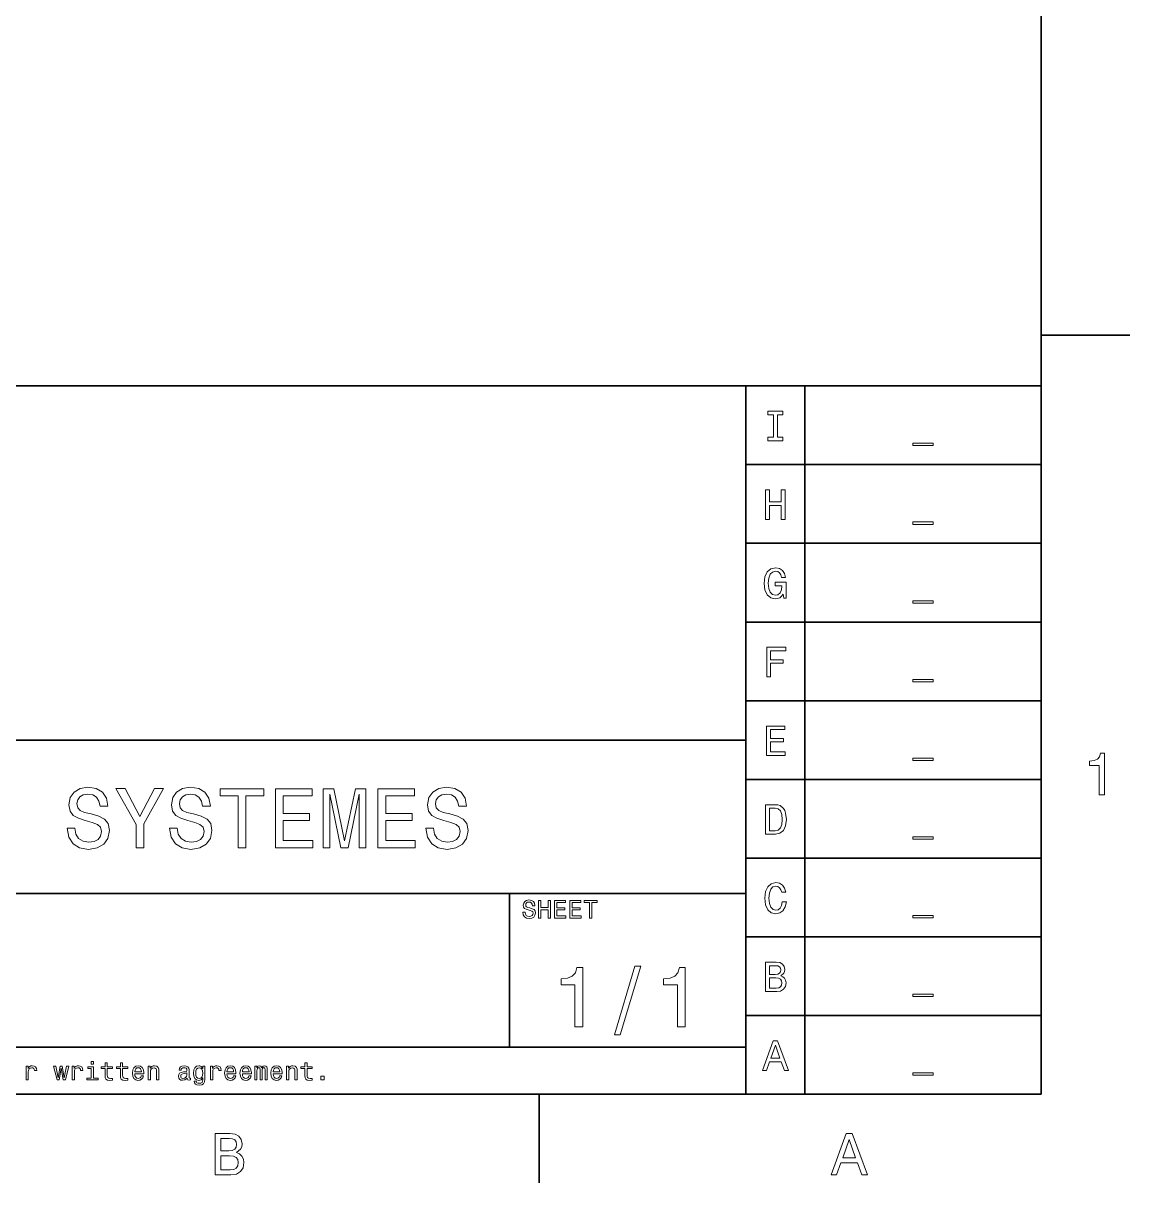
# Model space of a CAD drawing. Extents: x 0 to 420, y 0 to 297.
# Drawn here: x 323.8 to 417.5, y 2.5 to 100.7 of the extents above; entities that cross this region are included whole.
import ezdxf

# ---------------------------------------------------------------- set-up
doc = ezdxf.new("R2010")
doc.units = 0

msp = doc.modelspace()

# ---------------------------------------------------------------- linework, layer by layer
at = {"color": 7, "lineweight": 35}
for p, q in [((410, 10), (410, 287)), ((220, 70), (410, 70)), ((385, 10), (385, 70)), ((390, 10), (390, 70)), ((410, 70), (410, 10)), ((385, 63.333), (410, 63.333)), ((385, 56.667), (410, 56.667)), ((385, 50), (410, 50)), ((385, 43.333), (410, 43.333)), ((220, 40), (385, 40)), ((385, 36.667), (410, 36.667)), ((385, 30), (410, 30)), ((220, 27), (385, 27)), ((385, 23.333), (410, 23.333)), ((385, 16.667), (410, 16.667)), ((220, 14), (385, 14)), ((10, 10), (410, 10)), ((220, 10), (410, 10))]:
    msp.add_line(p, q, dxfattribs=at)
at = {"color": 7, "lineweight": 35, "ltscale": 0.1875}
for p, q in [((410, 74.3), (417.5, 74.3)), ((367.5, 10), (367.5, 2.5))]:
    msp.add_line(p, q, dxfattribs=at)
at = {"color": 7, "lineweight": 35, "ltscale": 0.325}
msp.add_line((365, 14), (365, 27), dxfattribs=at)
at = {"color": 7, "lineweight": 13}
for points in [[(387.334, 65.66), (386.873, 65.66), (386.873, 65.357), (388.127, 65.357), (388.127, 65.66), (387.666, 65.66), (387.666, 67.555), (388.127, 67.555), (388.127, 67.857), (386.873, 67.857), (386.873, 67.555), (387.334, 67.555)], [(399.133, 65.141), (399.133, 64.939), (400.867, 64.939), (400.867, 65.141)], [(386.664, 58.691), (386.999, 58.691), (386.999, 59.865), (388.001, 59.865), (388.001, 58.691), (388.332, 58.691), (388.332, 61.191), (388.001, 61.191), (388.001, 60.171), (386.999, 60.171), (386.999, 61.191), (386.664, 61.191)], [(399.133, 58.474), (399.133, 58.272), (400.867, 58.272), (400.867, 58.474)], [(388.159, 52.359), (388.22, 52.024), (388.401, 52.024), (388.401, 53.375), (387.489, 53.375), (387.489, 53.069), (388.051, 53.069), (388.051, 53.047), (388.008, 52.716), (387.893, 52.471), (387.716, 52.316), (387.496, 52.265), (387.251, 52.33), (387.061, 52.525), (386.938, 52.845), (386.895, 53.285), (386.934, 53.721), (387.057, 54.041), (387.251, 54.236), (387.514, 54.304), (387.695, 54.268), (387.842, 54.167), (387.95, 53.998), (388.012, 53.771), (388.368, 53.771), (388.275, 54.117), (388.098, 54.376), (387.849, 54.535), (387.536, 54.592), (387.125, 54.502), (386.816, 54.239), (386.617, 53.825), (386.549, 53.274), (386.617, 52.719), (386.816, 52.305), (387.107, 52.042), (387.475, 51.955), (387.68, 51.984), (387.864, 52.056), (388.022, 52.182)], [(399.133, 51.807), (399.133, 51.606), (400.867, 51.606), (400.867, 51.807)], [(386.762, 45.357), (387.097, 45.357), (387.097, 46.506), (388.148, 46.506), (388.148, 46.805), (387.097, 46.805), (387.097, 47.555), (388.39, 47.555), (388.39, 47.857), (386.762, 47.857)], [(399.133, 45.141), (399.133, 44.939), (400.867, 44.939), (400.867, 45.141)], [(386.744, 38.691), (388.329, 38.691), (388.329, 38.993), (387.075, 38.993), (387.075, 39.84), (388.192, 39.84), (388.192, 40.139), (387.075, 40.139), (387.075, 40.888), (388.3, 40.888), (388.3, 41.191), (386.744, 41.191)], [(399.133, 38.474), (399.133, 38.272), (400.867, 38.272), (400.867, 38.474)], [(414.909, 35.367), (415.368, 35.367), (415.368, 38.892), (415.025, 38.892), (414.934, 38.584), (414.753, 38.378), (414.476, 38.257), (414.092, 38.216), (414.092, 37.858), (414.909, 37.858)], [(328.199, 32.531), (327.543, 32.531), (327.687, 31.767), (328.048, 31.205), (328.602, 30.867), (329.352, 30.744), (330.094, 30.86), (330.648, 31.177), (331.001, 31.674), (331.131, 32.329), (331.023, 32.92), (330.72, 33.302), (330.231, 33.554), (329.575, 33.741), (329.013, 33.878), (328.646, 34.037), (328.437, 34.267), (328.372, 34.628), (328.437, 34.952), (328.624, 35.197), (328.912, 35.362), (329.308, 35.42), (329.712, 35.348), (330.029, 35.153), (330.238, 34.829), (330.339, 34.39), (330.994, 34.39), (330.994, 34.404), (330.879, 35.081), (330.54, 35.586), (330.007, 35.903), (329.287, 36.011), (328.638, 35.903), (328.134, 35.6), (327.81, 35.132), (327.695, 34.527), (327.788, 33.986), (328.062, 33.619), (328.494, 33.374), (329.085, 33.187), (329.669, 33.021), (330.108, 32.862), (330.375, 32.632), (330.468, 32.257), (330.382, 31.875), (330.159, 31.587), (329.82, 31.407), (329.38, 31.349), (328.891, 31.429), (328.516, 31.659), (328.278, 32.034)], [(334.049, 30.881), (334.049, 32.906), (335.692, 35.888), (334.942, 35.888), (333.71, 33.518), (332.464, 35.888), (331.664, 35.888), (333.379, 32.862), (333.379, 30.881)], [(336.873, 32.531), (336.218, 32.531), (336.362, 31.767), (336.722, 31.205), (337.277, 30.867), (338.026, 30.744), (338.768, 30.86), (339.323, 31.177), (339.676, 31.674), (339.805, 32.329), (339.697, 32.92), (339.395, 33.302), (338.905, 33.554), (338.249, 33.741), (337.687, 33.878), (337.32, 34.037), (337.111, 34.267), (337.046, 34.628), (337.111, 34.952), (337.298, 35.197), (337.586, 35.362), (337.983, 35.42), (338.386, 35.348), (338.703, 35.153), (338.912, 34.829), (339.013, 34.39), (339.669, 34.39), (339.669, 34.404), (339.553, 35.081), (339.215, 35.586), (338.682, 35.903), (337.961, 36.011), (337.313, 35.903), (336.808, 35.6), (336.484, 35.132), (336.369, 34.527), (336.463, 33.986), (336.736, 33.619), (337.169, 33.374), (337.759, 33.187), (338.343, 33.021), (338.782, 32.862), (339.049, 32.632), (339.143, 32.257), (339.056, 31.875), (338.833, 31.587), (338.494, 31.407), (338.055, 31.349), (337.565, 31.429), (337.19, 31.659), (336.952, 32.034)], [(342.017, 30.881), (342.68, 30.881), (342.68, 35.276), (344.193, 35.276), (344.193, 35.881), (340.497, 35.881), (340.497, 35.276), (342.017, 35.276)], [(345.173, 30.881), (348.343, 30.881), (348.343, 31.486), (345.836, 31.486), (345.836, 33.179), (348.069, 33.179), (348.069, 33.777), (345.836, 33.777), (345.836, 35.276), (348.285, 35.276), (348.285, 35.881), (345.173, 35.881)], [(349.222, 30.881), (349.777, 30.881), (349.777, 35.42), (350.713, 30.881), (351.333, 30.881), (352.262, 35.42), (352.262, 30.881), (352.824, 30.881), (352.824, 35.881), (351.945, 35.881), (351.023, 31.472), (350.108, 35.881), (349.222, 35.881)], [(353.847, 30.881), (357.017, 30.881), (357.017, 31.486), (354.51, 31.486), (354.51, 33.179), (356.744, 33.179), (356.744, 33.777), (354.51, 33.777), (354.51, 35.276), (356.96, 35.276), (356.96, 35.881), (353.847, 35.881)], [(358.559, 32.531), (357.903, 32.531), (358.048, 31.767), (358.408, 31.205), (358.963, 30.867), (359.712, 30.744), (360.454, 30.86), (361.009, 31.177), (361.362, 31.674), (361.491, 32.329), (361.383, 32.92), (361.081, 33.302), (360.591, 33.554), (359.935, 33.741), (359.373, 33.878), (359.006, 34.037), (358.797, 34.267), (358.732, 34.628), (358.797, 34.952), (358.984, 35.197), (359.272, 35.362), (359.669, 35.42), (360.072, 35.348), (360.389, 35.153), (360.598, 34.829), (360.699, 34.39), (361.354, 34.39), (361.354, 34.404), (361.239, 35.081), (360.901, 35.586), (360.367, 35.903), (359.647, 36.011), (358.999, 35.903), (358.494, 35.6), (358.17, 35.132), (358.055, 34.527), (358.148, 33.986), (358.422, 33.619), (358.854, 33.374), (359.445, 33.187), (360.029, 33.021), (360.468, 32.862), (360.735, 32.632), (360.829, 32.257), (360.742, 31.875), (360.519, 31.587), (360.18, 31.407), (359.741, 31.349), (359.251, 31.429), (358.876, 31.659), (358.638, 32.034)], [(387.496, 34.524), (386.664, 34.524), (386.664, 32.024), (387.496, 32.024), (387.889, 32.103), (388.181, 32.345), (388.361, 32.737), (388.426, 33.274), (388.368, 33.821), (388.296, 34.038), (388.195, 34.21), (387.903, 34.445), (387.713, 34.502)], [(387.471, 34.225), (387.745, 34.171), (387.932, 34.005), (388.044, 33.71), (388.08, 33.274), (388.04, 32.852), (387.929, 32.557), (387.738, 32.381), (387.471, 32.323), (386.999, 32.323), (386.999, 34.225)], [(399.133, 31.807), (399.133, 31.606), (400.867, 31.606), (400.867, 31.807)], [(388.084, 26.287), (388.012, 25.984), (387.893, 25.768), (387.727, 25.635), (387.532, 25.591), (387.298, 25.656), (387.115, 25.851), (386.992, 26.168), (386.952, 26.607), (386.992, 27.043), (387.111, 27.364), (387.295, 27.558), (387.532, 27.627), (387.705, 27.591), (387.853, 27.49), (387.968, 27.328), (388.048, 27.104), (388.39, 27.104), (388.282, 27.447), (388.094, 27.706), (387.839, 27.868), (387.532, 27.926), (387.151, 27.836), (386.859, 27.583), (386.671, 27.169), (386.607, 26.607), (386.671, 26.045), (386.859, 25.631), (387.151, 25.375), (387.532, 25.289), (387.867, 25.357), (388.138, 25.548), (388.329, 25.862), (388.429, 26.287)], [(366.309, 25.414), (366.112, 25.414), (366.156, 25.184), (366.264, 25.016), (366.43, 24.914), (366.655, 24.878), (366.878, 24.912), (367.044, 25.007), (367.15, 25.156), (367.189, 25.353), (367.156, 25.53), (367.066, 25.645), (366.919, 25.72), (366.722, 25.777), (366.553, 25.818), (366.443, 25.865), (366.38, 25.934), (366.361, 26.043), (366.38, 26.14), (366.437, 26.213), (366.523, 26.263), (366.642, 26.28), (366.763, 26.259), (366.858, 26.2), (366.921, 26.103), (366.951, 25.971), (367.148, 25.971), (367.148, 25.976), (367.113, 26.179), (367.012, 26.33), (366.852, 26.425), (366.635, 26.457), (366.441, 26.425), (366.29, 26.334), (366.192, 26.194), (366.158, 26.012), (366.186, 25.85), (366.268, 25.74), (366.398, 25.666), (366.575, 25.61), (366.75, 25.561), (366.882, 25.513), (366.962, 25.444), (366.99, 25.331), (366.964, 25.217), (366.897, 25.13), (366.795, 25.076), (366.664, 25.059), (366.517, 25.083), (366.404, 25.152), (366.333, 25.264)], [(367.45, 24.919), (367.651, 24.919), (367.651, 25.623), (368.252, 25.623), (368.252, 24.919), (368.451, 24.919), (368.451, 26.419), (368.252, 26.419), (368.252, 25.807), (367.651, 25.807), (367.651, 26.419), (367.45, 26.419)], [(368.799, 24.919), (369.75, 24.919), (369.75, 25.1), (368.998, 25.1), (368.998, 25.608), (369.668, 25.608), (369.668, 25.787), (368.998, 25.787), (368.998, 26.237), (369.733, 26.237), (369.733, 26.419), (368.799, 26.419)], [(370.1, 24.919), (371.051, 24.919), (371.051, 25.1), (370.299, 25.1), (370.299, 25.608), (370.969, 25.608), (370.969, 25.787), (370.299, 25.787), (370.299, 26.237), (371.034, 26.237), (371.034, 26.419), (370.1, 26.419)], [(371.756, 24.919), (371.955, 24.919), (371.955, 26.237), (372.409, 26.237), (372.409, 26.419), (371.3, 26.419), (371.3, 26.237), (371.756, 26.237)], [(399.133, 25.141), (399.133, 24.939), (400.867, 24.939), (400.867, 25.141)], [(370.533, 15.7), (371.189, 15.7), (371.189, 20.736), (370.699, 20.736), (370.569, 20.297), (370.31, 20.001), (369.914, 19.829), (369.366, 19.771), (369.366, 19.259), (370.533, 19.259)], [(373.876, 15.03), (374.373, 15.03), (376.117, 20.837), (375.612, 20.837)], [(379.207, 15.7), (379.863, 15.7), (379.863, 20.736), (379.373, 20.736), (379.243, 20.297), (378.984, 20.001), (378.588, 19.829), (378.04, 19.771), (378.04, 19.259), (379.207, 19.259)], [(387.95, 20.041), (388.202, 20.25), (388.267, 20.391), (388.289, 20.564), (388.242, 20.834), (388.102, 21.028), (387.875, 21.147), (387.558, 21.191), (386.668, 21.191), (386.668, 18.691), (387.608, 18.691), (387.943, 18.741), (388.192, 18.889), (388.347, 19.123), (388.401, 19.44), (388.368, 19.652), (388.282, 19.829), (388.141, 19.959)], [(387.489, 20.153), (386.999, 20.153), (386.999, 20.892), (387.518, 20.892), (387.713, 20.87), (387.849, 20.805), (387.932, 20.693), (387.961, 20.528), (387.929, 20.362), (387.842, 20.247), (387.695, 20.175)], [(387.568, 18.99), (386.999, 18.99), (386.999, 19.851), (387.536, 19.851), (387.763, 19.825), (387.925, 19.75), (388.022, 19.62), (388.055, 19.433), (388.022, 19.235), (387.932, 19.098), (387.781, 19.015)], [(399.133, 18.474), (399.133, 18.272), (400.867, 18.272), (400.867, 18.474)], [(386.405, 12.024), (386.736, 12.024), (386.999, 12.759), (387.997, 12.759), (388.26, 12.024), (388.599, 12.024), (387.684, 14.527), (387.316, 14.527)], [(387.115, 13.065), (387.5, 14.167), (387.885, 13.065)], [(324.066, 11.214), (324.256, 11.214), (324.256, 11.878), (324.275, 12.038), (324.334, 12.152), (324.429, 12.222), (324.556, 12.245), (324.651, 12.23), (324.723, 12.187), (324.766, 12.113), (324.781, 12.014), (324.973, 12.014), (324.947, 12.189), (324.876, 12.314), (324.757, 12.39), (324.595, 12.416), (324.485, 12.399), (324.39, 12.356), (324.306, 12.282), (324.239, 12.183), (324.239, 12.375), (324.066, 12.375)], [(326.871, 11.214), (327.044, 12.2), (327.217, 11.214), (327.398, 11.214), (327.684, 12.375), (327.5, 12.375), (327.308, 11.389), (327.137, 12.375), (326.949, 12.375), (326.778, 11.389), (326.586, 12.375), (326.404, 12.375), (326.69, 11.214)], [(327.969, 11.214), (328.159, 11.214), (328.159, 11.878), (328.179, 12.038), (328.237, 12.152), (328.332, 12.222), (328.46, 12.245), (328.555, 12.23), (328.626, 12.187), (328.669, 12.113), (328.684, 12.014), (328.877, 12.014), (328.851, 12.189), (328.78, 12.314), (328.661, 12.39), (328.499, 12.416), (328.388, 12.399), (328.293, 12.356), (328.209, 12.282), (328.142, 12.183), (328.142, 12.375), (327.969, 12.375)], [(329.78, 11.374), (329.78, 12.336), (329.292, 12.336), (329.292, 12.174), (329.59, 12.174), (329.59, 11.374), (329.201, 11.374), (329.201, 11.214), (330.174, 11.214), (330.174, 11.374)], [(329.787, 12.766), (329.586, 12.766), (329.586, 12.55), (329.787, 12.55)], [(330.755, 12.174), (330.755, 11.593), (330.768, 11.405), (330.829, 11.275), (330.95, 11.199), (331.155, 11.173), (331.38, 11.184), (331.38, 11.348), (331.215, 11.335), (331.066, 11.353), (330.986, 11.407), (330.952, 11.497), (330.945, 11.625), (330.945, 12.174), (331.38, 12.174), (331.38, 12.336), (330.945, 12.336), (330.945, 12.675), (330.755, 12.675), (330.755, 12.336), (330.427, 12.336), (330.427, 12.174)], [(332.056, 12.174), (332.056, 11.593), (332.069, 11.405), (332.13, 11.275), (332.251, 11.199), (332.456, 11.173), (332.681, 11.184), (332.681, 11.348), (332.517, 11.335), (332.367, 11.353), (332.288, 11.407), (332.253, 11.497), (332.246, 11.625), (332.246, 12.174), (332.681, 12.174), (332.681, 12.336), (332.246, 12.336), (332.246, 12.675), (332.056, 12.675), (332.056, 12.336), (331.728, 12.336), (331.728, 12.174)], [(333.269, 11.74), (334.03, 11.74), (334.032, 11.828), (333.997, 12.077), (333.902, 12.263), (333.751, 12.375), (333.55, 12.416), (333.353, 12.373), (333.202, 12.252), (333.105, 12.055), (333.07, 11.796), (333.102, 11.53), (333.2, 11.335), (333.349, 11.214), (333.543, 11.173), (333.712, 11.201), (333.85, 11.275), (333.952, 11.392), (334.01, 11.547), (333.822, 11.547), (333.783, 11.461), (333.727, 11.396), (333.567, 11.344), (333.444, 11.368), (333.351, 11.443), (333.29, 11.567), (333.269, 11.733)], [(333.269, 11.899), (333.293, 12.049), (333.351, 12.159), (333.44, 12.226), (333.556, 12.25), (333.671, 12.226), (333.759, 12.159), (333.813, 12.049), (333.833, 11.899)], [(334.404, 11.214), (334.594, 11.214), (334.594, 11.884), (334.613, 12.038), (334.676, 12.15), (334.773, 12.219), (334.903, 12.245), (335.007, 12.224), (335.071, 12.165), (335.104, 12.068), (335.115, 11.938), (335.115, 11.214), (335.305, 11.214), (335.305, 11.977), (335.296, 12.131), (335.257, 12.258), (335.13, 12.375), (334.931, 12.416), (334.821, 12.401), (334.728, 12.36), (334.648, 12.291), (334.585, 12.198), (334.585, 12.375), (334.404, 12.375)], [(337.695, 11.366), (337.695, 11.359), (337.706, 11.286), (337.739, 11.234), (337.875, 11.193), (337.981, 11.21), (337.981, 11.357), (337.935, 11.351), (337.875, 11.379), (337.864, 11.465), (337.864, 12.066), (337.838, 12.219), (337.762, 12.327), (337.63, 12.392), (337.445, 12.416), (337.263, 12.39), (337.129, 12.317), (337.045, 12.202), (337.017, 12.051), (337.017, 12.038), (337.187, 12.038), (337.203, 12.129), (337.25, 12.193), (337.328, 12.232), (337.438, 12.247), (337.544, 12.237), (337.62, 12.204), (337.665, 12.148), (337.68, 12.07), (337.672, 11.979), (337.637, 11.934), (337.551, 11.912), (337.388, 11.895), (337.203, 11.856), (337.071, 11.787), (336.993, 11.679), (336.969, 11.519), (336.991, 11.376), (337.058, 11.271), (337.166, 11.204), (337.315, 11.18), (337.516, 11.225)], [(337.674, 11.621), (337.648, 11.508), (337.579, 11.422), (337.475, 11.366), (337.347, 11.346), (337.265, 11.357), (337.207, 11.392), (337.17, 11.452), (337.159, 11.536), (337.168, 11.612), (337.203, 11.666), (337.341, 11.727), (337.516, 11.753), (337.674, 11.804)], [(339.21, 11.266), (339.21, 12.375), (339.029, 12.375), (339.029, 12.187), (338.88, 12.358), (338.789, 12.401), (338.687, 12.416), (338.504, 12.373), (338.361, 12.252), (338.268, 12.057), (338.236, 11.796), (338.268, 11.532), (338.361, 11.338), (338.504, 11.214), (338.687, 11.173), (338.791, 11.188), (338.878, 11.227), (339.029, 11.392), (339.029, 11.227), (339.012, 11.098), (338.964, 11.005), (338.873, 10.951), (338.737, 10.931), (338.618, 10.944), (338.534, 10.977), (338.484, 11.033), (338.469, 11.108), (338.285, 11.108), (338.285, 11.1), (338.313, 10.961), (338.4, 10.858), (338.538, 10.791), (338.726, 10.767), (338.951, 10.799), (339.1, 10.89), (339.185, 11.048)], [(338.432, 11.796), (338.452, 11.988), (338.51, 12.131), (338.601, 12.215), (338.722, 12.245), (338.849, 12.215), (338.945, 12.131), (339.003, 11.988), (339.025, 11.796), (339.003, 11.599), (338.945, 11.459), (338.849, 11.372), (338.722, 11.344), (338.601, 11.372), (338.51, 11.459), (338.452, 11.601)], [(339.679, 11.214), (339.87, 11.214), (339.87, 11.878), (339.889, 12.038), (339.947, 12.152), (340.043, 12.222), (340.17, 12.245), (340.265, 12.23), (340.337, 12.187), (340.38, 12.113), (340.395, 12.014), (340.587, 12.014), (340.561, 12.189), (340.49, 12.314), (340.371, 12.39), (340.209, 12.416), (340.099, 12.399), (340.004, 12.356), (339.919, 12.282), (339.852, 12.183), (339.852, 12.375), (339.679, 12.375)], [(341.076, 11.74), (341.837, 11.74), (341.839, 11.828), (341.804, 12.077), (341.709, 12.263), (341.558, 12.375), (341.357, 12.416), (341.16, 12.373), (341.009, 12.252), (340.911, 12.055), (340.877, 11.796), (340.909, 11.53), (341.007, 11.335), (341.156, 11.214), (341.35, 11.173), (341.519, 11.201), (341.657, 11.275), (341.759, 11.392), (341.817, 11.547), (341.629, 11.547), (341.59, 11.461), (341.534, 11.396), (341.374, 11.344), (341.251, 11.368), (341.158, 11.443), (341.097, 11.567), (341.076, 11.733)], [(341.076, 11.899), (341.099, 12.049), (341.158, 12.159), (341.246, 12.226), (341.363, 12.25), (341.478, 12.226), (341.566, 12.159), (341.62, 12.049), (341.64, 11.899)], [(342.377, 11.74), (343.138, 11.74), (343.14, 11.828), (343.105, 12.077), (343.01, 12.263), (342.859, 12.375), (342.658, 12.416), (342.461, 12.373), (342.31, 12.252), (342.213, 12.055), (342.178, 11.796), (342.21, 11.53), (342.308, 11.335), (342.457, 11.214), (342.651, 11.173), (342.82, 11.201), (342.958, 11.275), (343.06, 11.392), (343.118, 11.547), (342.93, 11.547), (342.891, 11.461), (342.835, 11.396), (342.675, 11.344), (342.552, 11.368), (342.459, 11.443), (342.398, 11.567), (342.377, 11.733)], [(342.377, 11.899), (342.401, 12.049), (342.459, 12.159), (342.548, 12.226), (342.664, 12.25), (342.779, 12.226), (342.867, 12.159), (342.922, 12.049), (342.941, 11.899)], [(343.436, 11.214), (343.611, 11.214), (343.611, 11.99), (343.622, 12.107), (343.654, 12.191), (343.704, 12.241), (343.769, 12.26), (343.821, 12.243), (343.855, 12.2), (343.873, 12.126), (343.879, 12.029), (343.879, 11.214), (344.043, 11.214), (344.043, 11.99), (344.054, 12.105), (344.087, 12.189), (344.138, 12.241), (344.203, 12.26), (344.255, 12.243), (344.29, 12.2), (344.311, 12.029), (344.311, 11.214), (344.486, 11.214), (344.486, 12.016), (344.476, 12.183), (344.441, 12.31), (344.372, 12.388), (344.259, 12.416), (344.128, 12.373), (344.026, 12.247), (343.946, 12.371), (343.812, 12.416), (343.689, 12.373), (343.605, 12.252), (343.605, 12.375), (343.436, 12.375)], [(344.979, 11.74), (345.74, 11.74), (345.742, 11.828), (345.708, 12.077), (345.612, 12.263), (345.461, 12.375), (345.26, 12.416), (345.063, 12.373), (344.912, 12.252), (344.815, 12.055), (344.78, 11.796), (344.813, 11.53), (344.91, 11.335), (345.059, 11.214), (345.254, 11.173), (345.422, 11.201), (345.561, 11.275), (345.662, 11.392), (345.721, 11.547), (345.533, 11.547), (345.494, 11.461), (345.437, 11.396), (345.277, 11.344), (345.154, 11.368), (345.061, 11.443), (345.001, 11.567), (344.979, 11.733)], [(344.979, 11.899), (345.003, 12.049), (345.061, 12.159), (345.15, 12.226), (345.267, 12.25), (345.381, 12.226), (345.47, 12.159), (345.524, 12.049), (345.543, 11.899)], [(346.114, 11.214), (346.304, 11.214), (346.304, 11.884), (346.324, 12.038), (346.386, 12.15), (346.484, 12.219), (346.613, 12.245), (346.717, 12.224), (346.782, 12.165), (346.814, 12.068), (346.825, 11.938), (346.825, 11.214), (347.015, 11.214), (347.015, 11.977), (347.007, 12.131), (346.968, 12.258), (346.84, 12.375), (346.641, 12.416), (346.531, 12.401), (346.438, 12.36), (346.358, 12.291), (346.295, 12.198), (346.295, 12.375), (346.114, 12.375)], [(347.67, 12.174), (347.67, 11.593), (347.683, 11.405), (347.744, 11.275), (347.865, 11.199), (348.07, 11.173), (348.295, 11.184), (348.295, 11.348), (348.13, 11.335), (347.981, 11.353), (347.901, 11.407), (347.867, 11.497), (347.86, 11.625), (347.86, 12.174), (348.295, 12.174), (348.295, 12.336), (347.86, 12.336), (347.86, 12.675), (347.67, 12.675), (347.67, 12.336), (347.342, 12.336), (347.342, 12.174)], [(399.133, 11.807), (399.133, 11.606), (400.867, 11.606), (400.867, 11.807)], [(349.014, 11.214), (349.313, 11.214), (349.313, 11.536), (349.014, 11.536)], [(341.88, 5.058), (342.233, 5.351), (342.324, 5.547), (342.354, 5.789), (342.289, 6.168), (342.092, 6.44), (341.775, 6.606), (341.331, 6.667), (340.085, 6.667), (340.085, 3.167), (341.401, 3.167), (341.87, 3.237), (342.218, 3.444), (342.435, 3.772), (342.511, 4.216), (342.465, 4.513), (342.344, 4.76), (342.148, 4.942)], [(341.235, 5.214), (340.549, 5.214), (340.549, 6.248), (341.275, 6.248), (341.548, 6.218), (341.739, 6.127), (341.855, 5.971), (341.896, 5.739), (341.85, 5.507), (341.729, 5.345), (341.522, 5.245)], [(392.217, 3.167), (392.681, 3.167), (393.049, 4.196), (394.446, 4.196), (394.814, 3.167), (395.288, 3.167), (394.007, 6.672), (393.493, 6.672)], [(393.21, 4.624), (393.75, 6.168), (394.29, 4.624)], [(341.346, 3.585), (340.549, 3.585), (340.549, 4.791), (341.3, 4.791), (341.618, 4.755), (341.845, 4.649), (341.981, 4.468), (342.027, 4.206), (341.981, 3.928), (341.855, 3.737), (341.643, 3.621)]]:
    msp.add_lwpolyline(points, close=True, dxfattribs=at)

doc.saveas('drawing.dxf')
